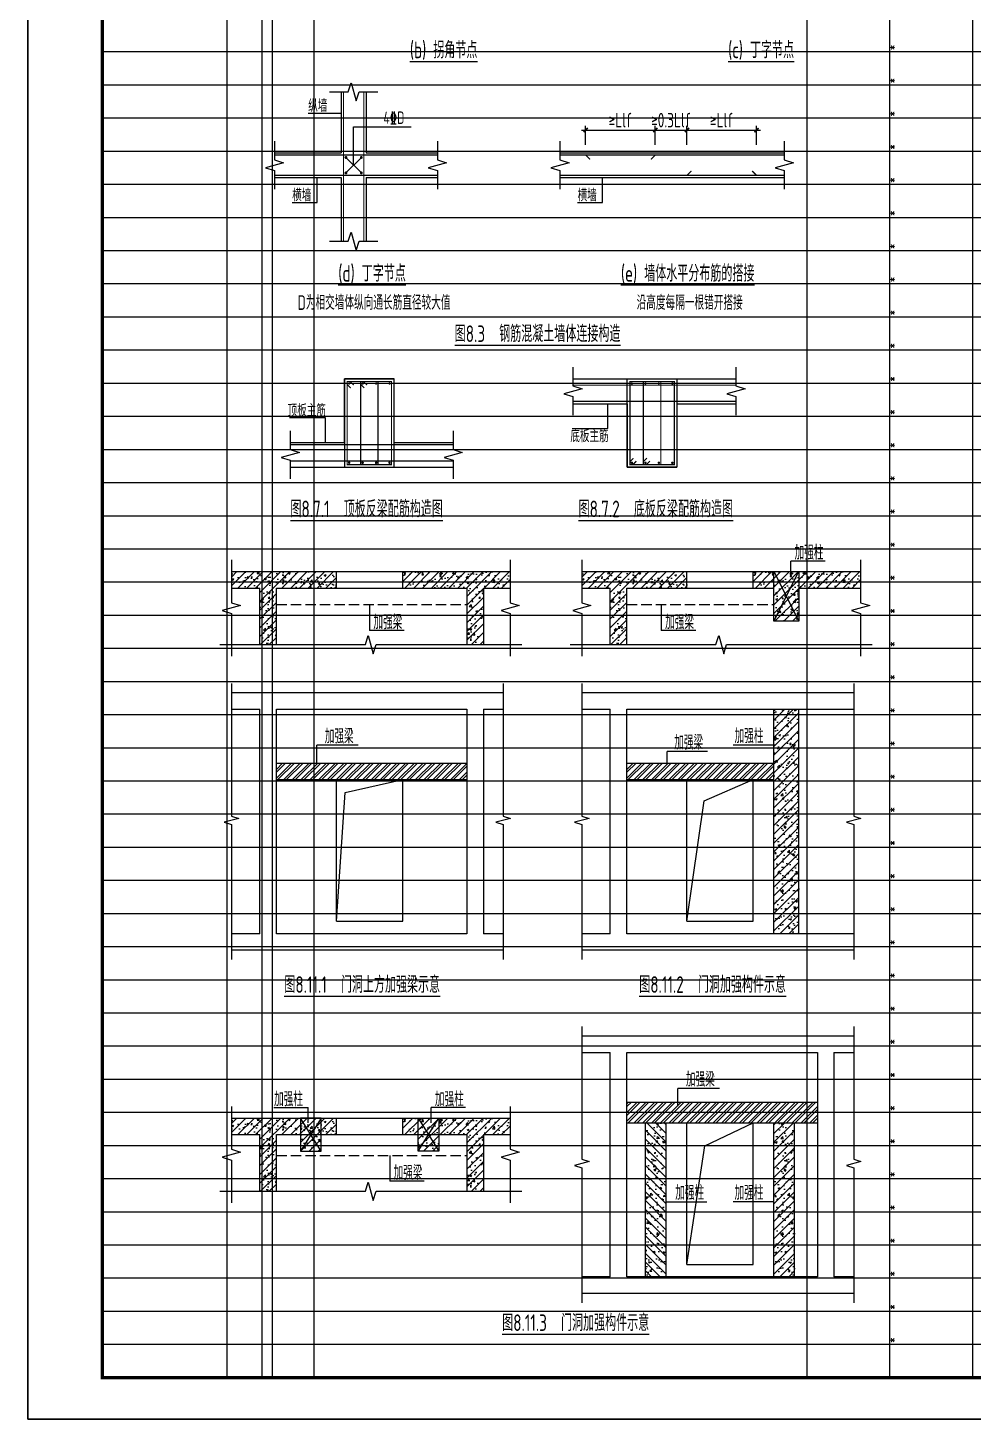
# Model space of a CAD drawing. Extents: x -502255 to 1362592, y -400300 to 332622.
# Drawn here: x 53742 to 76557, y 76146 to 109730 of the extents above; entities that cross this region are included whole.
import ezdxf
from ezdxf.enums import TextEntityAlignment as Align

# ---------------------------------------------------------------- set-up
doc = ezdxf.new("R2010")
doc.units = 0
doc.header["$LTSCALE"] = 1000
doc.header["$MEASUREMENT"] = 0
doc.linetypes.add('DASH', pattern=[0.35, 0.25, -0.1])
for name, color, linetype in [('DETL_HATCH', 253, 'Continuous'), ('DETL_TEXT', 7, 'Continuous'), ('DIM', 3, 'Continuous'), ('ECA_TK', 7, 'Continuous'), ('MENCHUANG', 2, 'Continuous'), ('REIN', 1, 'Continuous'), ('REINL', 1, 'Continuous'), ('STEL_BOLT', 1, 'Continuous'), ('TEXT', 53, 'Continuous'), ('THIN', 7, 'Continuous'), ('tk', 7, 'Continuous'), ('标注', 7, 'Continuous'), ('附加箍筋标', 7, 'Continuous')]:
    doc.layers.add(name, color=color, linetype=linetype)
doc.layers.add('REIND', color=1, linetype='Continuous', lineweight=0)
doc.styles.add('TSSD_Dimension', font='tssdeng.shx', dxfattribs={"width": 0.7, "bigfont": 'Tssdchn.shx'})
doc.styles.add('TSSD_Label', font='tssdeng2.shx', dxfattribs={"width": 0.7, "bigfont": 'tssdchn.shx'})
doc.styles.add('TSSD_Norm', font='tssdeng.shx', dxfattribs={"bigfont": 'hztxt.shx'})
doc.dimstyles.new('TSSD_50_100', dxfattribs={"dimtxt": 300, "dimasz": 100, "dimexe": 100, "dimexo": 250, "dimgap": 100, "dimtad": 1, "dimdec": 0, "dimlfac": 0.5, "dimzin": 0, "dimdsep": 46, "dimtxsty": 'TSSD_Dimension', "dimblk": 'ARCHTICK', "dimblk1": 'ARCHTICK', "dimblk2": 'ARCHTICK', "dimcen": 0, "dimdle": 100, "dimclrt": 7, "dimadec": 0, "dimazin": 0, "dimtfac": 1, "dimtdec": 0, "dimtix": 1, "dimtmove": 2, "dimatfit": 3, "dimfxl": 1, "dimtolj": 1, "dimtzin": 0, "dimarcsym": 0})
pattern_1 = [(45, (-135275.36, 174283.76), (-106.06602, 106.06602), []), (50, (-135275.36, 174283.76), (430.3561, -37.6513), [45, -495]), (355, (-135275.36, 174283.76), (-83.2508, 451.3153), [36, -396]), (100.4514, (-135239.5, 174280.62), (347.1056, 413.6637), [38.2441, -420.6853]), (46.1842, (-135275.36, 174403.76), (640.3446, -99.3114), [67.5, -742.5]), (96.6356, (-135222, 174395.5), (560.7976, 584.4707), [57.3662, -631.0278]), (351.1842, (-135275.36, 174403.76), (560.7972, 584.4712), [54, -594]), (21, (-135215.36, 174373.76), (358.14423, -241.57133), [45, -495]), (326, (-135215.36, 174373.76), (145.9892, 435.09), [36, -396]), (71.4514, (-135185.5, 174353.63), (504.1336, 193.5183), [38.2441, -420.6853]), (37.5, (-135275.36, 174283.76), (7.29591, 199.73631), [0, -391.2, 0, -402, 0, -397.5]), (7.5, (-135275.36, 174283.76), (157.84172, 236.64703), [0, -229.2, 0, -382.2, 0, -151.5]), (327.5, (-135409.16, 174283.76), (320.29346, -13.53292), [0, -150, 0, -468, 0, -621]), (317.5, (-135469.16, 174283.76), (349.9117, 60.063), [0, -195, 0, -310.8, 0, -441])]
pattern_2 = [(45, (-126817.85, 174283.76), (-106.06602, 106.06602), []), (50, (-126817.85, 174283.76), (430.3561, -37.6513), [45, -495]), (355, (-126817.85, 174283.76), (-83.2508, 451.3153), [36, -396]), (100.4514, (-126782, 174280.62), (347.1056, 413.6637), [38.2441, -420.6853]), (46.1842, (-126817.85, 174403.76), (640.3446, -99.3114), [67.5, -742.5]), (96.6356, (-126764.5, 174395.5), (560.7976, 584.4707), [57.3662, -631.0278]), (351.1842, (-126817.85, 174403.76), (560.7972, 584.4712), [54, -594]), (21, (-126757.85, 174373.76), (358.14423, -241.57133), [45, -495]), (326, (-126757.85, 174373.76), (145.9892, 435.09), [36, -396]), (71.4514, (-126728, 174353.63), (504.1336, 193.5183), [38.2441, -420.6853]), (37.5, (-126817.85, 174283.76), (7.29591, 199.73631), [0, -391.2, 0, -402, 0, -397.5]), (7.5, (-126817.85, 174283.76), (157.84172, 236.64703), [0, -229.2, 0, -382.2, 0, -151.5]), (327.5, (-126951.65, 174283.76), (320.29346, -13.53292), [0, -150, 0, -468, 0, -621]), (317.5, (-127011.65, 174283.76), (349.9117, 60.063), [0, -195, 0, -310.8, 0, -441])]
pattern_3 = [(45, (-135275.36, 161090.77), (-106.06602, 106.06602), []), (50, (-135275.36, 161090.77), (430.3561, -37.6513), [45, -495]), (355, (-135275.36, 161090.77), (-83.2508, 451.3153), [36, -396]), (100.4514, (-135239.5, 161087.64), (347.1056, 413.6637), [38.2441, -420.6853]), (46.1842, (-135275.36, 161210.8), (640.3446, -99.3114), [67.5, -742.5]), (96.6356, (-135222, 161202.5), (560.7976, 584.4707), [57.3662, -631.0278]), (351.1842, (-135275.36, 161210.8), (560.7972, 584.4712), [54, -594]), (21, (-135215.36, 161180.77), (358.14423, -241.57133), [45, -495]), (326, (-135215.36, 161180.77), (145.9892, 435.09), [36, -396]), (71.4514, (-135185.5, 161160.64), (504.1336, 193.5183), [38.2441, -420.6853]), (37.5, (-135275.36, 161090.77), (7.29591, 199.73631), [0, -391.2, 0, -402, 0, -397.5]), (7.5, (-135275.36, 161090.77), (157.84172, 236.64703), [0, -229.2, 0, -382.2, 0, -151.5]), (327.5, (-135409.16, 161090.77), (320.29346, -13.53292), [0, -150, 0, -468, 0, -621]), (317.5, (-135469.16, 161090.77), (349.9117, 60.063), [0, -195, 0, -310.8, 0, -441])]

# ---------------------------------------------------------------- blocks, each defined once
blk = doc.blocks.new('_ArchTick')
at = {"color": 0, "linetype": 'ByBlock', "const_width": 0.4}
blk.add_lwpolyline([(-0.5, -0.5), (0.5, 0.5)], dxfattribs=at)
blk = doc.blocks.new('*D1866')
at = {"layer": 'Defpoints', "color": 0, "transparency": 16777216}
for p in [(68884, 107263), (67205, 106659), (68884, 106659)]:
    blk.add_point(p, dxfattribs=at)
at = {"layer": 'DIM', "color": 0, "lineweight": -2, "transparency": 16777216}
for p, q in [((67105, 107263), (68984, 107263)), ((67205, 106909), (67205, 107363)), ((68884, 106909), (68884, 107363))]:
    blk.add_line(p, q, dxfattribs=at)
at = {"layer": 'DIM', "color": 0, "lineweight": -2, "transparency": 16777216, "xscale": 100, "yscale": 100, "zscale": 100, "rotation": 180}
blk.add_blockref('_ArchTick', (67205, 107263), dxfattribs=at)
at = {"layer": 'DIM', "color": 0, "lineweight": -2, "transparency": 16777216, "xscale": 100, "yscale": 100, "zscale": 100}
blk.add_blockref('_ArchTick', (68884, 107263), dxfattribs=at)
blk = doc.blocks.new('*D1867')
at = {"layer": 'Defpoints', "color": 0, "transparency": 16777216}
for p in [(69649, 107263), (68884, 106659), (69649, 106659)]:
    blk.add_point(p, dxfattribs=at)
at = {"layer": 'DIM', "color": 0, "lineweight": -2, "transparency": 16777216}
for p, q in [((68784, 107263), (69749, 107263)), ((68884, 106909), (68884, 107363)), ((69649, 106909), (69649, 107363))]:
    blk.add_line(p, q, dxfattribs=at)
at = {"layer": 'DIM', "color": 0, "lineweight": -2, "transparency": 16777216, "xscale": 100, "yscale": 100, "zscale": 100, "rotation": 180}
blk.add_blockref('_ArchTick', (68884, 107263), dxfattribs=at)
at = {"layer": 'DIM', "color": 0, "lineweight": -2, "transparency": 16777216, "xscale": 100, "yscale": 100, "zscale": 100}
blk.add_blockref('_ArchTick', (69649, 107263), dxfattribs=at)
blk = doc.blocks.new('*D1868')
at = {"layer": 'Defpoints', "color": 0, "transparency": 16777216}
for p in [(71328, 107263), (69649, 106659), (71328, 106659)]:
    blk.add_point(p, dxfattribs=at)
at = {"layer": 'DIM', "color": 0, "lineweight": -2, "transparency": 16777216}
for p, q in [((69549, 107263), (71428, 107263)), ((69649, 106909), (69649, 107363)), ((71328, 106909), (71328, 107363))]:
    blk.add_line(p, q, dxfattribs=at)
at = {"layer": 'DIM', "color": 0, "lineweight": -2, "transparency": 16777216, "xscale": 100, "yscale": 100, "zscale": 100, "rotation": 180}
blk.add_blockref('_ArchTick', (69649, 107263), dxfattribs=at)
at = {"layer": 'DIM', "color": 0, "lineweight": -2, "transparency": 16777216, "xscale": 100, "yscale": 100, "zscale": 100}
blk.add_blockref('_ArchTick', (71328, 107263), dxfattribs=at)
blk = doc.blocks.new('A1_总说明分栏线')
at = {"layer": 'Defpoints', "color": 8, "lineweight": -3}
for p, q in [((4800, 54600), (4800, 1000)), ((5650, 54600), (5650, 1000)), ((5900, 54600), (5900, 1000)), ((6900, 54600), (6900, 1000)), ((18800, 54600), (18800, 1000)), ((20800, 54600), (20800, 1000)), ((22800, 54600), (22800, 1000)), ((76500, 33000), (1800, 33000)), ((76500, 32200), (1800, 32200)), ((76500, 31400), (1800, 31400)), ((76500, 30600), (1800, 30600)), ((76500, 29800), (1800, 29800)), ((76500, 29000), (1800, 29000)), ((76500, 28200), (1800, 28200)), ((76500, 27400), (1800, 27400)), ((76500, 26600), (1800, 26600)), ((76500, 25800), (1800, 25800)), ((76500, 25000), (1800, 25000)), ((76500, 24200), (1800, 24200)), ((76500, 23400), (1800, 23400)), ((76500, 22600), (1800, 22600)), ((76500, 21800), (1800, 21800)), ((76500, 21000), (1800, 21000)), ((76500, 20200), (1800, 20200)), ((76500, 19400), (1800, 19400)), ((76500, 18600), (1800, 18600)), ((76500, 17800), (1800, 17800)), ((76500, 17000), (1800, 17000)), ((76500, 16200), (1800, 16200)), ((76500, 15400), (1800, 15400)), ((76500, 14600), (1800, 14600)), ((76500, 13800), (1800, 13800)), ((76500, 13000), (1800, 13000)), ((76500, 12200), (1800, 12200)), ((76500, 11400), (1800, 11400)), ((76500, 10600), (1800, 10600)), ((76500, 9800), (1800, 9800)), ((76500, 9000), (1800, 9000)), ((76500, 8200), (1800, 8200)), ((76500, 7400), (1800, 7400)), ((76500, 6600), (1800, 6600)), ((76500, 5800), (1800, 5800)), ((76500, 5000), (1800, 5000)), ((76500, 4200), (1800, 4200)), ((76500, 3400), (1800, 3400)), ((76500, 2600), (1800, 2600)), ((76500, 2600), (1800, 2600)), ((76500, 1800), (1800, 1800))]:
    blk.add_line(p, q, dxfattribs=at)
at = {"color": 8, "lineweight": -3, "style": 'TSSD_Norm', "width": 0.8}
for p in [(20800, 33000), (20800, 32200), (20800, 31400), (20800, 30600), (20800, 29800), (20800, 29000), (20800, 28200), (20800, 27400), (20800, 26600), (20800, 25800), (20800, 25000), (20800, 24200), (20800, 23400), (20800, 22600), (20800, 21800), (20800, 21000), (20800, 20200), (20800, 19400), (20800, 18600), (20800, 17800), (20800, 17000), (20800, 16200), (20800, 15400), (20800, 14600), (20800, 13800), (20800, 13000), (20800, 12200), (20800, 11400), (20800, 10600), (20800, 9800), (20800, 9000), (20800, 8200), (20800, 7400), (20800, 6600), (20800, 5800), (20800, 5000), (20800, 4200), (20800, 3400), (20800, 2600), (20800, 1800)]:
    blk.add_text('*', height=273, dxfattribs=at).set_placement(p)
blk = doc.blocks.new('10B_A1')
at = {"layer": 'ECA_TK'}
blk.add_lwpolyline([(0, 0), (841, 0), (841, 594), (0, 594)], close=True, dxfattribs=at)
at = {"layer": 'ECA_TK', "const_width": 0.8}
blk.add_lwpolyline([(831, 10), (831, 584), (18, 584), (18, 10)], close=True, dxfattribs=at)

msp = doc.modelspace()

# ---------------------------------------------------------------- hatches: boundary and pattern name
at = {"layer": 'DETL_HATCH'}
h = msp.add_hatch(dxfattribs=at)
h.set_pattern_fill('钢筋混凝土', color=256, scale=60, style=0)
h.set_pattern_definition(pattern_1)
h.paths.add_polyline_path([(61191.5, 96607.1), (58655.4, 96607.1), (58655.4, 96207.1), (59340.4, 96207.1), (59340.4, 94841.4), (59740.4, 94841.4), (59740.4, 96207.1), (61191.5, 96207.1)])
h = msp.add_hatch(dxfattribs=at)
h.set_pattern_fill('钢筋混凝土', color=256, scale=60, style=0)
h.set_pattern_definition(pattern_1)
h.paths.add_polyline_path([(65382.7, 96607.1), (62791.5, 96607.1), (62791.5, 96207.1), (64340.4, 96207.1), (64340.4, 94841.4), (64740.4, 94841.4), (64740.4, 96207.1), (65382.7, 96207.1)])
h = msp.add_hatch(dxfattribs=at)
h.set_pattern_fill('钢筋混凝土', color=256, scale=60, style=0)
h.set_pattern_definition(pattern_2)
h.paths.add_polyline_path([(69649, 96607.1), (67112.9, 96607.1), (67112.9, 96207.1), (67797.9, 96207.1), (67797.9, 94841.4), (68197.9, 94841.4), (68197.9, 96207.1), (69649, 96207.1)])
h = msp.add_hatch(dxfattribs=at)
h.set_pattern_fill('钢筋混凝土', color=256, scale=60, style=0)
h.set_pattern_definition(pattern_2)
h.paths.add_polyline_path([(73840.2, 96207.1), (73840.2, 96607.1), (71249, 96607.1), (71249, 96207.1), (71749, 96207.1), (71749, 95407.1), (72349, 95407.1), (72349, 96207.1)])
h = msp.add_hatch(dxfattribs=at)
h.set_pattern_fill('钢筋混凝土', color=256, scale=60, style=0)
h.set_pattern_definition([(45, (-120757.44, 217652), (-106.06602, 106.06602), []), (50, (-120757.44, 217652), (430.3561, -37.6513), [45, -495]), (355, (-120757.44, 217652), (-83.2508, 451.3153), [36, -396]), (100.4514, (-120721.58, 217648.87), (347.1056, 413.6637), [38.2441, -420.6853]), (46.1842, (-120757.44, 217772), (640.3446, -99.3114), [67.5, -742.5]), (96.6356, (-120704.1, 217763.7), (560.7976, 584.4707), [57.3662, -631.0278]), (351.1842, (-120757.44, 217772), (560.7972, 584.4712), [54, -594]), (21, (-120697.44, 217742), (358.14423, -241.57133), [45, -495]), (326, (-120697.44, 217742), (145.9892, 435.09), [36, -396]), (71.4514, (-120667.6, 217721.87), (504.1336, 193.5183), [38.2441, -420.6853]), (37.5, (-120757.44, 217652), (7.29591, 199.73631), [0, -391.2, 0, -402, 0, -397.5]), (7.5, (-120757.44, 217652), (157.84172, 236.64703), [0, -229.2, 0, -382.2, 0, -151.5]), (327.5, (-120891.24, 217652), (320.29346, -13.53292), [0, -150, 0, -468, 0, -621]), (317.5, (-120951.24, 217652), (349.9117, 60.063), [0, -195, 0, -310.8, 0, -441])])
h.paths.add_polyline_path([(72349, 93282.8), (71749, 93282.8), (71749, 87863), (72349, 87863)])
h = msp.add_hatch(dxfattribs=at)
h.set_pattern_fill('金属', color=256, scale=60, style=0)
h.set_pattern_definition([(45, (-135275.36, 180647.99), (-106.06602, 106.06602), []), (45, (-135204.65, 180647.99), (-106.06602, 106.06602), [])])
h.paths.add_polyline_path([(64340.4, 91982.8), (59740.4, 91982.8), (59740.4, 91582.8), (64340.4, 91582.8)])
h = msp.add_hatch(dxfattribs=at)
h.set_pattern_fill('金属', color=256, scale=60, style=0)
h.set_pattern_definition([(45, (-126817.85, 180647.99), (-106.06602, 106.06602), []), (45, (-126747.14, 180647.99), (-106.06602, 106.06602), [])])
h.paths.add_polyline_path([(71749, 91582.8), (71749, 91982.8), (68197.9, 91982.8), (68197.9, 91582.8)])
h = msp.add_hatch(dxfattribs=at)
h.set_pattern_fill('金属', color=256, scale=60, style=0)
h.set_pattern_definition([(45, (-126817.85, 172365.95), (-106.06602, 106.06602), []), (45, (-126747.14, 172365.95), (-106.06602, 106.06602), [])])
h.paths.add_polyline_path([(72797.9, 83800.8), (68197.9, 83800.8), (68197.9, 83300.8), (72797.9, 83300.8)])
h = msp.add_hatch(dxfattribs=at)
h.set_pattern_fill('钢筋混凝土', color=256, scale=60, style=0)
h.set_pattern_definition(pattern_3)
h.paths.add_polyline_path([(61191.5, 83414.1), (58655.4, 83414.1), (58655.4, 83014.1), (59340.4, 83014.1), (59340.4, 81648.4), (59740.4, 81648.4), (59740.4, 83014.1), (60322.5, 83014.1), (60322.5, 82614.1), (60822.5, 82614.1), (60822.5, 83014.1), (61191.5, 83014.1)])
h = msp.add_hatch(dxfattribs=at)
h.set_pattern_fill('钢筋混凝土', color=256, scale=60, style=0)
h.set_pattern_definition(pattern_3)
h.paths.add_polyline_path([(65382.7, 83414.1), (62791.5, 83414.1), (62791.5, 83014.1), (63160.5, 83014.1), (63160.5, 82614.1), (63660.5, 82614.1), (63660.5, 83014.1), (64340.4, 83014.1), (64340.4, 81648.4), (64740.4, 81648.4), (64740.4, 83014.1), (65382.7, 83014.1)])
h = msp.add_hatch(dxfattribs=at)
h.set_pattern_fill('钢筋混凝土', color=256, scale=60, style=0)
h.set_pattern_definition([(135, (261655.47, 209369.96), (106.06602, 106.06602), []), (130, (261655.47, 209369.96), (-430.3561, -37.6513), [45, -495]), (185, (261655.47, 209369.96), (83.2508, 451.3153), [36, -396]), (79.5486, (261619.6, 209366.83), (-347.1056, 413.6637), [38.2441, -420.6853]), (133.8158, (261655.47, 209489.96), (-640.3446, -99.3114), [67.5, -742.5]), (83.3644, (261602.1, 209481.7), (-560.7976, 584.4707), [57.3662, -631.0278]), (188.8158, (261655.5, 209489.96), (-560.7972, 584.4712), [54, -594]), (159, (261595.47, 209459.96), (-358.14423, -241.57133), [45, -495]), (214, (261595.47, 209459.96), (-145.9892, 435.09), [36, -396]), (108.5486, (261565.63, 209439.83), (-504.1336, 193.5183), [38.2441, -420.6853]), (142.5, (261655.47, 209369.96), (-7.29591, 199.73631), [0, -391.2, 0, -402, 0, -397.5]), (172.5, (261655.47, 209369.96), (-157.84172, 236.64703), [0, -229.2, 0, -382.2, 0, -151.5]), (212.5, (261789.27, 209369.96), (-320.29346, -13.53292), [0, -150, 0, -468, 0, -621]), (222.5, (261849.27, 209369.96), (-349.9117, 60.063), [0, -195, 0, -310.8, 0, -441])])
h.paths.add_polyline_path([(68649, 83300.8), (69149, 83300.8), (69149, 79580.9), (68649, 79580.9)])
h = msp.add_hatch(dxfattribs=at)
h.set_pattern_fill('钢筋混凝土', color=256, scale=60, style=0)
h.set_pattern_definition([(45, (-120757.44, 209369.96), (-106.06602, 106.06602), []), (50, (-120757.44, 209369.96), (430.3561, -37.6513), [45, -495]), (355, (-120757.44, 209369.96), (-83.2508, 451.3153), [36, -396]), (100.4514, (-120721.58, 209366.83), (347.1056, 413.6637), [38.2441, -420.6853]), (46.1842, (-120757.44, 209489.96), (640.3446, -99.3114), [67.5, -742.5]), (96.6356, (-120704.1, 209481.7), (560.7976, 584.4707), [57.3662, -631.0278]), (351.1842, (-120757.44, 209489.96), (560.7972, 584.4712), [54, -594]), (21, (-120697.44, 209459.96), (358.14423, -241.57133), [45, -495]), (326, (-120697.44, 209459.96), (145.9892, 435.09), [36, -396]), (71.4514, (-120667.6, 209439.83), (504.1336, 193.5183), [38.2441, -420.6853]), (37.5, (-120757.44, 209369.96), (7.29591, 199.73631), [0, -391.2, 0, -402, 0, -397.5]), (7.5, (-120757.44, 209369.96), (157.84172, 236.64703), [0, -229.2, 0, -382.2, 0, -151.5]), (327.5, (-120891.24, 209369.96), (320.29346, -13.53292), [0, -150, 0, -468, 0, -621]), (317.5, (-120951.24, 209369.96), (349.9117, 60.063), [0, -195, 0, -310.8, 0, -441])])
h.paths.add_polyline_path([(72249, 83300.8), (71749, 83300.8), (71749, 79580.9), (72249, 79580.9)])

# ---------------------------------------------------------------- linework, layer by layer
at = {"layer": 'DETL_TEXT'}
for p, q in [((72987.5, 96860.4), (72156.4, 96860.4)), ((72156.4, 96493.3), (72156.4, 96860.4)), ((61990.8, 95807.1), (61990.8, 95182)), ((69030.4, 95807.1), (69030.4, 95182)), ((62822, 95182), (61990.8, 95182)), ((69861.5, 95182), (69030.4, 95182)), ((61714.6, 92413.2), (60715.5, 92413.2)), ((60715.5, 91982.8), (60715.5, 92413.2)), ((71749, 92413.2), (70768.7, 92413.2)), ((70149.1, 92258.6), (69173, 92258.6)), ((69173, 91982.8), (69173, 92258.6)), ((61404.2, 91270.4), (62791.5, 91582.8)), ((70063.2, 91069.9), (71249, 91582.8)), ((61191.5, 88163), (61404.2, 91270.4)), ((69649, 88163), (70063.2, 91069.9)), ((70432, 84131.2), (69432.9, 84131.2)), ((69432.9, 83700.8), (69432.9, 84131.2)), ((59677.3, 83667.4), (60508.4, 83667.4)), ((60508.4, 83300.3), (60508.4, 83667.4)), ((64305.7, 83667.4), (63474.6, 83667.4)), ((63474.6, 83300.3), (63474.6, 83667.4)), ((70084.4, 82746.5), (71249, 83300.8)), ((69649, 79880.9), (70084.4, 82746.5)), ((62477.8, 82514.1), (62477.8, 81889)), ((63309, 81889), (62477.8, 81889)), ((69149, 81388.7), (70129.3, 81388.7)), ((71749, 81388.7), (70768.7, 81388.7))]:
    msp.add_line(p, q, dxfattribs=at)
at = {"layer": 'MENCHUANG'}
for p, q in [((61305.7, 108183.9), (61305.7, 106714.2)), ((61905.7, 108183.9), (61905.7, 106714.2)), ((59696.1, 106714.2), (61305.7, 106714.2)), ((61905.7, 106714.2), (63627.7, 106714.2)), ((66585.3, 106714.2), (71998.5, 106714.2)), ((59696.1, 106114.2), (61305.7, 106114.2)), ((61305.7, 106114.2), (61305.7, 104578.3)), ((61905.7, 106114.2), (63627.7, 106114.2)), ((61905.7, 106114.2), (61905.7, 104578.3)), ((66585.3, 106114.2), (71998.5, 106114.2)), ((61384.6, 99721.7), (61384.6, 101257.6)), ((61384.6, 101257.6), (62584.6, 101257.6)), ((62584.6, 99721.7), (62584.6, 101257.6)), ((66898.9, 101257.6), (70830.5, 101257.6)), ((66898.9, 100657.6), (68208.5, 100657.6)), ((68208.5, 100657.6), (68208.5, 99121.7)), ((69408.5, 100657.6), (70830.5, 100657.6)), ((69408.5, 100657.6), (69408.5, 99121.7)), ((60074.9, 99721.7), (61384.6, 99721.7)), ((62584.6, 99721.7), (64006.5, 99721.7)), ((60074.9, 99121.7), (64006.5, 99121.7)), ((68208.5, 99121.7), (69408.5, 99121.7)), ((58655.4, 96607.1), (65382.7, 96607.1)), ((61191.5, 96207.1), (61191.5, 96607.1)), ((62791.5, 96207.1), (62791.5, 96607.1)), ((67112.9, 96607.1), (73840.2, 96607.1)), ((69649, 96207.1), (69649, 96607.1)), ((71249, 96207.1), (71249, 96607.1)), ((71749, 96607.1), (72349, 95407.1)), ((71749, 95407.1), (72349, 96607.1)), ((58655.4, 96207.1), (59340.4, 96207.1)), ((59340.4, 94841.4), (59340.4, 96207.1)), ((59740.4, 96207.1), (64340.4, 96207.1)), ((59740.4, 94841.4), (59740.4, 96207.1)), ((64340.4, 96207.1), (64340.4, 94841.4)), ((64740.4, 96207.1), (65382.7, 96207.1)), ((64740.4, 96207.1), (64740.4, 94841.4)), ((67112.9, 96207.1), (67797.9, 96207.1)), ((67797.9, 94841.4), (67797.9, 96207.1)), ((68197.9, 96207.1), (71749, 96207.1)), ((68197.9, 94841.4), (68197.9, 96207.1)), ((72349, 96207.1), (73840.2, 96207.1)), ((58655.4, 93682.8), (65216.4, 93682.8)), ((67112.9, 93682.8), (73674, 93682.8)), ((58655.4, 93282.8), (59340.4, 93282.8)), ((59340.4, 87863), (59340.4, 93282.8)), ((59740.4, 93282.8), (64340.4, 93282.8)), ((59740.4, 87863), (59740.4, 93282.8)), ((64340.4, 93282.8), (64340.4, 87863)), ((64740.4, 93282.8), (65216.4, 93282.8)), ((64740.4, 93282.8), (64740.4, 87863)), ((67112.9, 93282.8), (67797.9, 93282.8)), ((67797.9, 87863), (67797.9, 93282.8)), ((68197.9, 93282.8), (73674, 93282.8)), ((68197.9, 87863), (68197.9, 93282.8)), ((71749, 87863), (71749, 93282.8)), ((72349, 87863), (72349, 93282.8)), ((59740.4, 91982.8), (64340.4, 91982.8)), ((68197.9, 91982.8), (71749, 91982.8)), ((59740.4, 91582.8), (64340.4, 91582.8)), ((61191.5, 91582.8), (62791.5, 91582.8)), ((61191.5, 88163), (61191.5, 91582.8)), ((62791.5, 88163), (62791.5, 91582.8)), ((68197.9, 91582.8), (71749, 91582.8)), ((69649, 91582.8), (71249, 91582.8)), ((69649, 88163), (69649, 91582.8)), ((71249, 88163), (71249, 91582.8)), ((61191.5, 88163), (62791.5, 88163)), ((69649, 88163), (71249, 88163)), ((59340.4, 87863), (58655.4, 87863)), ((64340.4, 87863), (59740.4, 87863)), ((65216.4, 87863), (64740.4, 87863)), ((67797.9, 87863), (67112.9, 87863)), ((73674, 87863), (68197.9, 87863)), ((65216.4, 87463), (58655.4, 87463)), ((73674, 87463), (67112.9, 87463)), ((67112.9, 85400.8), (73674, 85400.8)), ((67112.9, 85000.8), (67797.9, 85000.8)), ((67797.9, 79580.9), (67797.9, 85000.8)), ((68197.9, 85000.8), (72797.9, 85000.8)), ((68197.9, 79580.9), (68197.9, 85000.8)), ((72797.9, 85000.8), (72797.9, 79580.9)), ((73197.9, 85000.8), (73674, 85000.8)), ((73197.9, 85000.8), (73197.9, 79580.9)), ((68197.9, 83800.8), (72797.9, 83800.8)), ((58655.4, 83414.1), (65382.7, 83414.1)), ((60822.5, 83414.1), (60322.5, 82614.1)), ((60822.5, 82614.1), (60322.5, 83414.1)), ((61191.5, 83014.1), (61191.5, 83414.1)), ((62791.5, 83014.1), (62791.5, 83414.1)), ((63160.5, 83414.1), (63660.5, 82614.1)), ((63160.5, 82614.1), (63660.5, 83414.1)), ((68197.9, 83300.8), (72797.9, 83300.8)), ((68649, 79580.9), (68649, 83300.8)), ((69149, 79580.9), (69149, 83300.8)), ((69649, 83300.8), (71249, 83300.8)), ((69649, 79880.9), (69649, 83300.8)), ((71249, 79880.9), (71249, 83300.8)), ((71749, 79580.9), (71749, 83300.8)), ((72249, 79580.9), (72249, 83300.8)), ((58655.4, 83014.1), (59340.4, 83014.1)), ((59340.4, 81648.4), (59340.4, 83014.1)), ((59740.4, 83014.1), (64340.4, 83014.1)), ((59740.4, 81648.4), (59740.4, 83014.1)), ((64340.4, 83014.1), (64340.4, 81648.4)), ((64740.4, 83014.1), (65382.7, 83014.1)), ((64740.4, 83014.1), (64740.4, 81648.4)), ((69649, 79880.9), (71249, 79880.9)), ((67797.9, 79580.9), (67112.9, 79580.9)), ((72797.9, 79580.9), (68197.9, 79580.9)), ((73674, 79580.9), (73197.9, 79580.9)), ((73674, 79180.9), (67112.9, 79180.9))]:
    msp.add_line(p, q, dxfattribs=at)
at = {"layer": 'MENCHUANG', "linetype": 'DASH'}
for p, q in [((59740.4, 95807.1), (64340.4, 95807.1)), ((68197.9, 95807.1), (71749, 95807.1)), ((59740.4, 82514.1), (64340.4, 82514.1))]:
    msp.add_line(p, q, dxfattribs=at)
at = {"layer": 'MENCHUANG'}
for points in [[(62584.6, 101257.6), (61384.6, 101257.6), (61384.6, 99121.7), (62584.6, 99121.7)], [(69408.5, 99121.7), (68208.5, 99121.7), (68208.5, 101257.6), (69408.5, 101257.6)], [(71749, 96607.1), (72349, 96607.1), (72349, 95407.1), (71749, 95407.1)], [(60822.5, 83414.1), (60322.5, 83414.1), (60322.5, 82614.1), (60822.5, 82614.1)], [(63160.5, 83414.1), (63660.5, 83414.1), (63660.5, 82614.1), (63160.5, 82614.1)]]:
    msp.add_lwpolyline(points, close=True, dxfattribs=at)
at = {"layer": 'REIN', "const_width": 30}
for points in [[(61360.7, 104578.3), (61360.7, 108183.9)], [(61850.7, 108183.9), (61850.7, 104578.3)], [(63627.7, 106659.2), (59696.1, 106659.2)], [(71998.5, 106659.2), (66585.3, 106659.2)], [(67311, 106553.1), (67205, 106659.2)], [(68883.8, 106659.2), (68777.7, 106553.1)], [(63627.7, 106169.2), (59696.1, 106169.2)], [(71998.5, 106169.2), (66585.3, 106169.2)], [(69648.9, 106169.2), (69755, 106275.3)], [(71221.6, 106275.3), (71327.7, 106169.2)], [(70830.5, 101104.4), (66898.9, 101104.4)], [(70830.5, 100712.6), (66898.9, 100712.6)], [(64006.5, 99666.7), (60074.9, 99666.7)], [(64006.5, 99274.9), (60074.9, 99274.9)]]:
    msp.add_lwpolyline(points, dxfattribs=at)
at = {"layer": 'REIN', "const_width": 35}
for points in [[(61436.1, 106600.7, 1), (61401.1, 106600.7, 1)], [(61808.5, 106600.7, 1), (61773.5, 106600.7, 1)], [(61436.1, 106227.7, -1), (61401.1, 106227.7, -1)], [(61808.5, 106227.7, -1), (61773.5, 106227.7, -1)]]:
    msp.add_lwpolyline(points, format="xyb", close=True, dxfattribs=at)
at = {"layer": 'REIND', "const_width": 30}
for points in [[(61512.1, 101147.6, 1), (61482.1, 101147.6, 1)], [(61837.3, 101147.6, 1), (61807.3, 101147.6, 1)], [(62162.5, 101147.6, 1), (62132.5, 101147.6, 1)], [(62487.7, 101147.6, 1), (62457.7, 101147.6, 1)], [(68336.1, 101147.6, 1), (68306.1, 101147.6, 1)], [(68661.3, 101147.6, 1), (68631.3, 101147.6, 1)], [(68986.5, 101147.6, 1), (68956.5, 101147.6, 1)], [(69311.6, 101147.6, 1), (69281.6, 101147.6, 1)], [(61512.1, 99231.7, -1), (61482.1, 99231.7, -1)], [(61837.3, 99231.7, -1), (61807.3, 99231.7, -1)], [(62162.5, 99231.7, -1), (62132.5, 99231.7, -1)], [(62487.7, 99231.7, -1), (62457.7, 99231.7, -1)], [(68336.1, 99231.7, -1), (68306.1, 99231.7, -1)], [(68661.3, 99231.7, -1), (68631.3, 99231.7, -1)], [(68986.5, 99231.7, -1), (68956.5, 99231.7, -1)], [(69311.6, 99231.7, -1), (69281.6, 99231.7, -1)]]:
    msp.add_lwpolyline(points, format="xyb", close=True, dxfattribs=at)
at = {"layer": 'REINL', "const_width": 30}
for points in [[(61449.6, 99186.7), (61449.6, 101192.6), (62519.6, 101192.6), (62519.6, 99186.7)], [(61774.7, 99186.7), (61774.7, 101192.6), (62194.3, 101192.6), (62194.3, 99186.7)], [(68273.5, 101192.6), (68273.5, 99186.7), (69343.5, 99186.7), (69343.5, 101192.6)], [(68598.7, 101192.6), (68598.7, 99186.7), (69018.2, 99186.7), (69018.2, 101192.6)]]:
    msp.add_lwpolyline(points, close=True, dxfattribs=at)
for points in [[(61534.4, 101037), (61449.6, 101121.9)], [(61520.3, 101192.6), (61605.1, 101107.7)], [(61859.6, 101037), (61774.7, 101121.9)], [(61845.5, 101192.6), (61930.3, 101107.7)], [(68358.4, 99342.3), (68273.5, 99257.4)], [(68344.2, 99186.7), (68429.1, 99271.6)], [(68683.6, 99342.3), (68598.7, 99257.4)], [(68669.4, 99186.7), (68754.3, 99271.6)]]:
    msp.add_lwpolyline(points, dxfattribs=at)
at = {"layer": 'STEL_BOLT'}
msp.add_lwpolyline([(53741.8, 135546.5), (137841.8, 135546.5), (137841.8, 76146.5), (53741.8, 76146.5)], close=True, dxfattribs=at)
at = {"layer": 'THIN'}
for points in [[(61025.7, 108183.9), (61475.7, 108183.9), (61545.7, 108403.9), (61665.7, 107963.9), (61735.7, 108183.9), (62185.7, 108183.9)], [(59696.1, 106994.2), (59696.1, 106544.2), (59916.1, 106474.2), (59476.1, 106354.2), (59696.1, 106284.2), (59696.1, 105834.2)], [(63627.7, 106994.2), (63627.7, 106544.2), (63847.7, 106474.2), (63407.7, 106354.2), (63627.7, 106284.2), (63627.7, 105834.2)], [(66585.3, 106994.2), (66585.3, 106544.2), (66805.3, 106474.2), (66365.3, 106354.2), (66585.3, 106284.2), (66585.3, 105834.2)], [(71998.5, 106994.2), (71998.5, 106544.2), (72218.5, 106474.2), (71778.5, 106354.2), (71998.5, 106284.2), (71998.5, 105834.2)], [(61025.7, 104578.3), (61475.7, 104578.3), (61545.7, 104798.3), (61665.7, 104358.3), (61735.7, 104578.3), (62185.7, 104578.3)], [(66898.9, 101537.6), (66898.9, 101087.6), (67118.9, 101017.6), (66678.9, 100897.6), (66898.9, 100827.6), (66898.9, 100377.6)], [(70830.5, 101537.6), (70830.5, 101087.6), (71050.5, 101017.6), (70610.5, 100897.6), (70830.5, 100827.6), (70830.5, 100377.6)], [(60074.9, 100001.7), (60074.9, 99551.7), (60294.9, 99481.7), (59854.9, 99361.7), (60074.9, 99291.7), (60074.9, 98841.7)], [(64006.5, 100001.7), (64006.5, 99551.7), (64226.5, 99481.7), (63786.5, 99361.7), (64006.5, 99291.7), (64006.5, 98841.7)], [(58655.4, 96887.1), (58655.4, 95854.2), (58875.4, 95784.2), (58435.4, 95664.2), (58655.4, 95594.2), (58655.4, 94561.4)], [(65382.7, 96887.1), (65382.7, 95854.2), (65602.7, 95784.2), (65162.7, 95664.2), (65382.7, 95594.2), (65382.7, 94561.4)], [(67112.9, 96887.1), (67112.9, 95854.2), (67332.9, 95784.2), (66892.9, 95664.2), (67112.9, 95594.2), (67112.9, 94561.4)], [(73840.2, 96887.1), (73840.2, 95854.2), (74060.2, 95784.2), (73620.2, 95664.2), (73840.2, 95594.2), (73840.2, 94561.4)], [(58375.4, 94841.4), (61889, 94841.4), (61959, 95061.4), (62079, 94621.4), (62149, 94841.4), (65662.7, 94841.4)], [(66832.9, 94841.4), (70346.6, 94841.4), (70416.6, 95061.4), (70536.6, 94621.4), (70606.6, 94841.4), (74120.2, 94841.4)], [(58655.4, 83694.1), (58655.4, 82661.3), (58875.4, 82591.3), (58435.4, 82471.3), (58655.4, 82401.3), (58655.4, 81368.4)], [(65382.7, 83694.1), (65382.7, 82661.3), (65602.7, 82591.3), (65162.7, 82471.3), (65382.7, 82401.3), (65382.7, 81368.4)], [(58375.4, 81648.4), (61889, 81648.4), (61959, 81868.4), (62079, 81428.4), (62149, 81648.4), (65662.7, 81648.4)]]:
    msp.add_lwpolyline(points, dxfattribs=at)
at = {"layer": '标注'}
for p, q in [((60505.2, 107673.9), (61305.7, 107673.9)), ((61604.8, 106414.2), (61604.8, 107342.4)), ((61604.8, 107342.4), (62989.9, 107342.4)), ((61418.6, 106600.7), (61791, 106227.7)), ((61418.6, 106227.7), (61791, 106600.7)), ((60722.3, 105515.8), (60722.3, 106114.2)), ((67611.5, 105515.8), (67611.5, 106114.2)), ((60118.5, 105515.8), (60722.3, 105515.8)), ((67007.8, 105515.8), (67611.5, 105515.8)), ((67743.1, 100059.2), (67743.1, 100657.6)), ((60058.2, 100320.1), (60919.1, 100320.1)), ((60919.1, 100320.1), (60919.1, 99721.7)), ((66882.2, 100059.2), (67743.1, 100059.2))]:
    msp.add_line(p, q, dxfattribs=at)
at = {"layer": '附加箍筋标'}
for points in [[(58655.4, 93906.8), (58655.4, 90704.7), (58831.4, 90648.7), (58479.4, 90552.7), (58655.4, 90496.7), (58655.4, 87239)], [(65216.4, 93906.8), (65216.4, 90704.7), (65392.4, 90648.7), (65040.4, 90552.7), (65216.4, 90496.7), (65216.4, 87239)], [(67112.9, 93906.8), (67112.9, 90704.7), (67288.9, 90648.7), (66936.9, 90552.7), (67112.9, 90496.7), (67112.9, 87239)], [(73674, 93906.8), (73674, 90704.7), (73850, 90648.7), (73498, 90552.7), (73674, 90496.7), (73674, 87239)], [(67112.9, 85624.8), (67112.9, 82422.7), (67288.9, 82366.7), (66936.9, 82270.7), (67112.9, 82214.7), (67112.9, 78956.9)], [(73674, 85624.8), (73674, 82422.7), (73850, 82366.7), (73498, 82270.7), (73674, 82214.7), (73674, 78956.9)]]:
    msp.add_lwpolyline(points, dxfattribs=at)

# ---------------------------------------------------------------- block references
at = {"layer": 'Defpoints'}
msp.add_blockref('A1_总说明分栏线', (53741.8, 76146.5), dxfattribs=at)
at = {"layer": 'tk', "xscale": 100, "yscale": 100, "zscale": 100}
msp.add_blockref('10B_A1', (53741.8, 76146.5), dxfattribs=at)

# ---------------------------------------------------------------- texts
at = {"layer": 'DETL_TEXT', "style": 'TSSD_Label', "width": 0.7}
for s, p in [('加强柱', (72247.8, 96890.3)), ('加强梁', (62082.3, 95211.9)), ('加强梁', (69121.9, 95211.9)), ('加强梁', (60907.6, 92456.3)), ('加强梁', (69342.1, 92307.1)), ('加强柱', (70798, 92461.7)), ('加强梁', (69625, 84174.3)), ('加强柱', (59683.9, 83697.3)), ('加强柱', (63566, 83697.3)), ('加强梁', (62569.3, 81918.9)), ('加强柱', (69367, 81437.2)), ('加强柱', (70798, 81437.2))]:
    msp.add_text(s, height=350, dxfattribs=at).set_placement(p)
at = {"layer": 'TEXT', "style": 'TSSD_Label', "width": 0.7}
for s, p in [('%%U(b) 拐角节点', (63777.4, 108876.1)), ('%%U(c) 丁字节点', (71439.3, 108876.1)), ('%%U(d) 丁字节点', (62049.7, 103483.1)), ('%%U(e) 墙体水平分布筋的搭接', (69667.1, 103483.1)), ('%%U图8.3  钢筋混凝土墙体连接构造', (66043.8, 102026.5)), ('%%U图8.7.1  顶板反梁配筋构造图', (61918.8, 97797.6)), ('%%U图8.7.2  底板反梁配筋构造图', (68897.7, 97797.6)), ('%%u图8.11.3  门洞加强构件示意', (66964.4, 78154.8))]:
    msp.add_text(s, height=400, dxfattribs=at).set_placement(p, align=Align.BOTTOM_CENTER)
for s, p in [('%%U图8.11.1  门洞上方加强梁示意', (61811.8, 86436.9)), ('%%U图8.11.2  门洞加强构件示意', (70269.3, 86436.9))]:
    msp.add_text(s, height=400, dxfattribs=at).set_placement(p, align=Align.CENTER)
at = {"layer": '标注', "style": 'TSSD_Label', "width": 0.7}
for s, height, p in [('纵墙', 300, (60740.1, 107851.3)), ('4\x84D', 300, (62577.4, 107560.6)), ('≥L\x90\x8elf', 350, (68044.4, 107501.7)), ('≥0.3L\x90\x8elf', 350, (69266.3, 107501.7)), ('≥L\x90\x8elf', 350, (70488.3, 107501.7)), ('横墙', 300, (60353.5, 105693.2)), ('横墙', 300, (67242.7, 105693.2)), ('D为相交墙体纵向通长筋直径较大值', 350, (62096.6, 103097.5)), ('沿高度每隔一根错开搭接', 350, (69714, 103097.5)), ('顶板主筋', 300, (60473.7, 100495.5)), ('底板主筋', 300, (67297.7, 99877.4))]:
    msp.add_text(s, height=height, dxfattribs=at).set_placement(p, align=Align.MIDDLE_CENTER)

# ---------------------------------------------------------------- dimensions: what is measured, and where the dimension line sits
at = {"layer": 'DIM'}
for base, p1, p2, picture, middle in [((68883.8, 107262.9), (67205, 106659.2), (68883.8, 106659.2), '*D1866', (68044.4, 107262.9)), ((69648.9, 107262.9), (68883.8, 106659.2), (69648.9, 106659.2), '*D1867', (69266.3, 107262.9)), ((71327.7, 107262.9), (69648.9, 106659.2), (71327.7, 106659.2), '*D1868', (70488.3, 107262.9))]:
    dim = msp.add_linear_dim(base=base, p1=p1, p2=p2, text=' ', dimstyle='TSSD_50_100', dxfattribs=at)
    dim.commit()
    dim.dimension.update_dxf_attribs({"geometry": picture, "text_midpoint": middle, "dimtype": 160})

doc.saveas('drawing.dxf')
